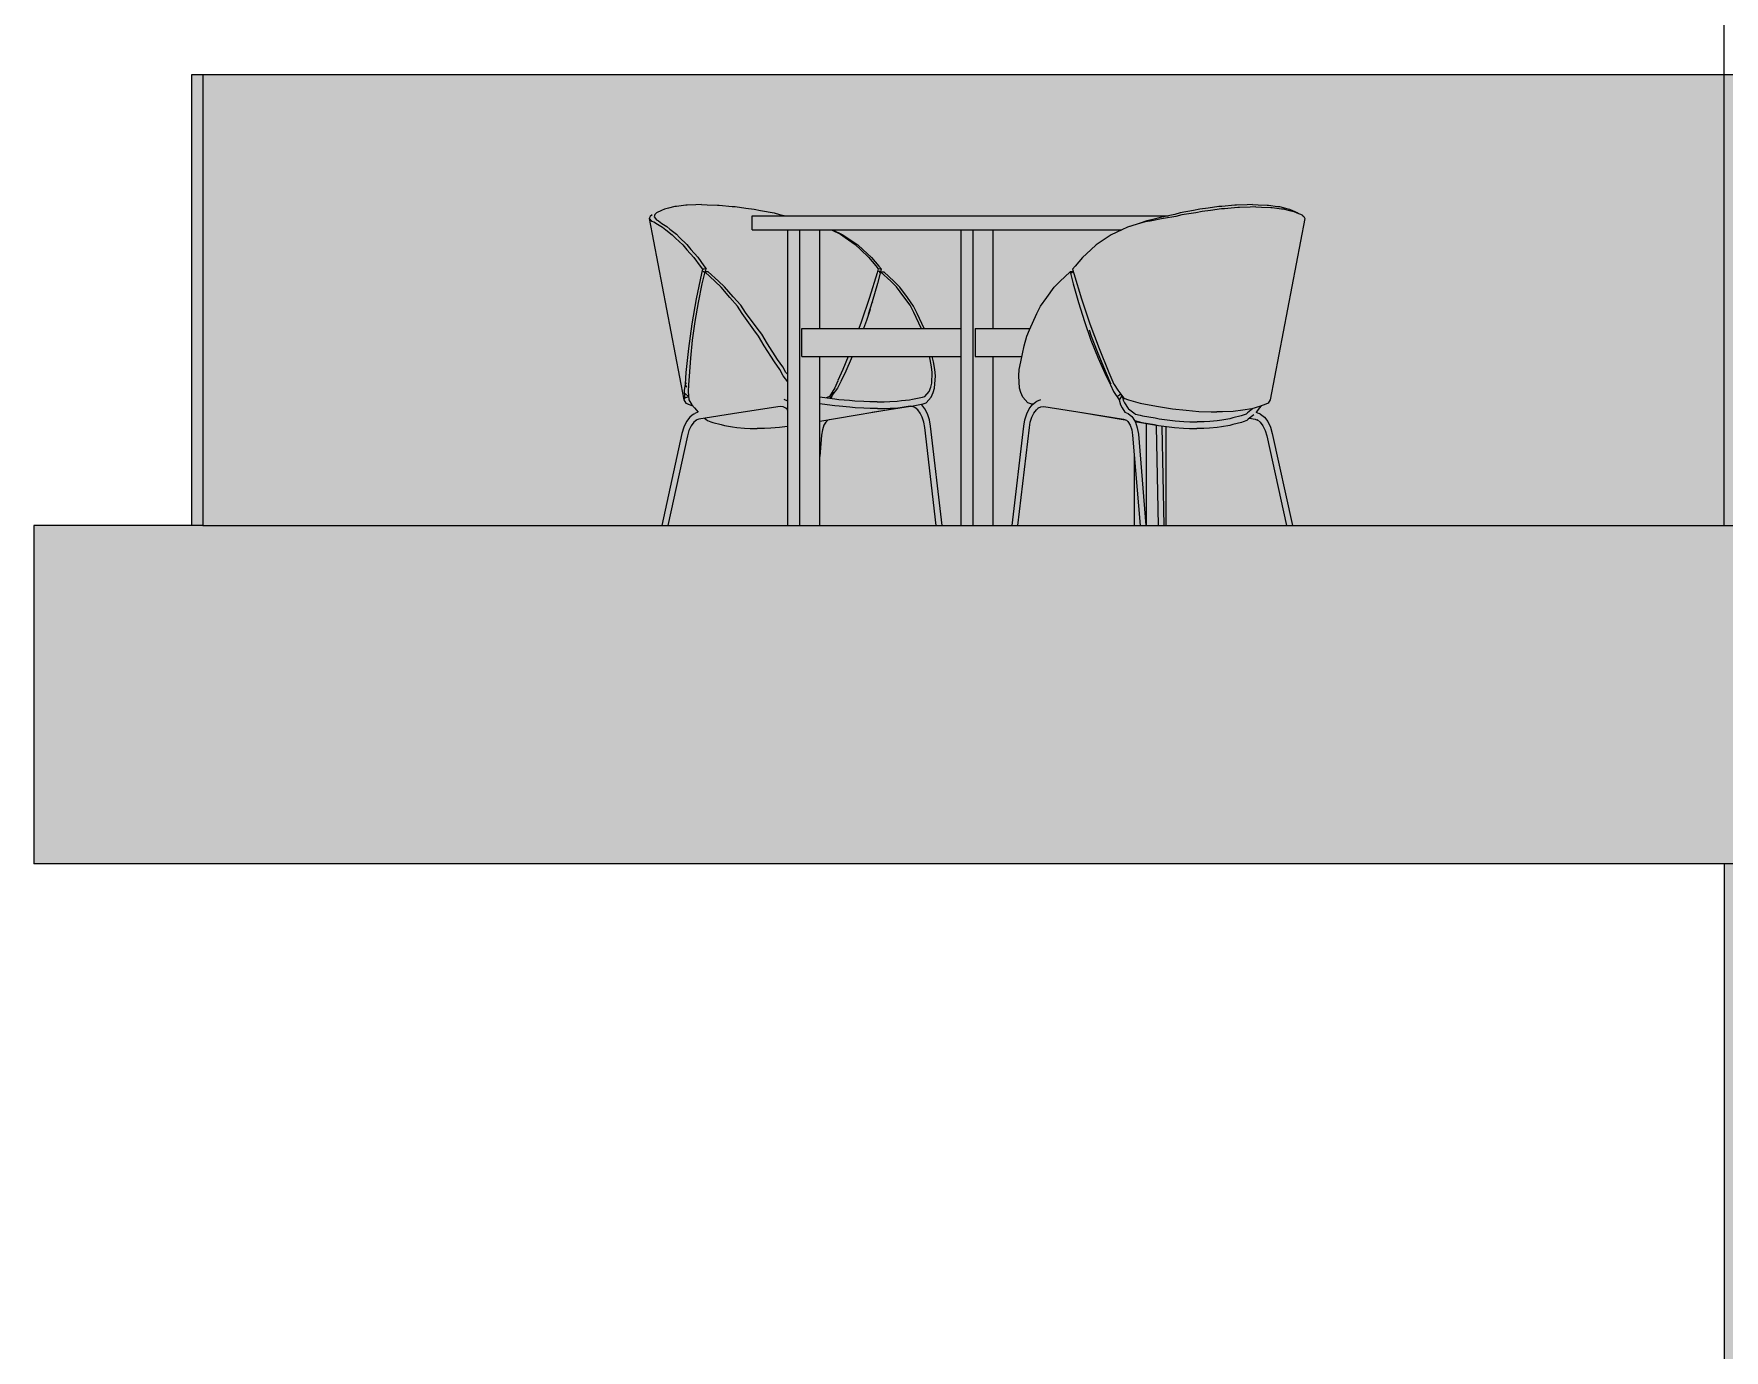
# Model space of a CAD drawing. Header units: centimetres. Extents: x -4381 to 5639, y -3920 to 4826.
# Drawn here: x 16.812 to 19.812, y 34.44 to 36.777 of the extents above; entities that cross this region are included whole.
import ezdxf
from ezdxf.xclip import XClip

# ---------------------------------------------------------------- set-up
doc = ezdxf.new("R2010")
doc.units = ezdxf.units.CM
doc.header["$MEASUREMENT"] = 0
doc.header["$XCLIPFRAME"] = 0
doc.set_wipeout_variables(frame=1)
doc.linetypes.add('Wipeout_Contour', pattern=[100, 0, -100])
for name, color, linetype, lineweight in [('01- MOBILIER_Pen_No__1', 7, 'Continuous', 5), ('Dalles_Pen_No__1', 7, 'Continuous', 5), ('Structural - Bearing_Pen_No__1', 7, 'Continuous', 5)]:
    doc.layers.add(name, color=color, linetype=linetype, lineweight=lineweight)
for name, color, linetype in [('Dalles', 7, 'Continuous'), ('Drawing & Figure', 7, 'Continuous'), ('Structural - Bearing', 7, 'Continuous')]:
    doc.layers.add(name, color=color, linetype=linetype)
for name, color, linetype, lineweight, true_color in [('Dalles_Pen_No__61', 7, 'Continuous', 5, 0x6a6a6a), ('Structural - Bearing_Pen_No__102', 7, 'Continuous', 5, 0xcccccc), ('Structural - Bearing_Pen_No__112', 7, 'Continuous', 5, 0xd5aaaa), ('Structural - Bearing_Pen_No__61', 7, 'Continuous', 5, 0x6a6a6a)]:
    doc.layers.add(name, color=color, linetype=linetype, lineweight=lineweight, true_color=true_color)

# ---------------------------------------------------------------- blocks, each defined once
blk = doc.blocks.new('Drawing_8_8', base_point=(-322.5754, 32.2036))
at = {"color": 254, "linetype": 'Wipeout_Contour', "lineweight": 0, "ltscale": 158.481961}
blk.add_wipeout([(17.1121, 35.9036), (16.812, 35.9036), (16.812, 35.7036), (17.1121, 35.7036)], dxfattribs=at).dxf.layer = 'Structural - Bearing'
at = {"color": 254, "linetype": 'Wipeout_Contour', "lineweight": 0, "ltscale": 421.419433}
blk.add_wipeout([(19.8121, 35.3036), (19.8121, 32.2036), (20.1121, 32.2036), (20.1121, 32.5136), (19.9563, 32.5136), (19.9563, 32.5536), (19.9681, 32.5536), (19.9681, 32.6036), (20.0953, 32.6036), (20.1121, 32.6036), (20.1121, 35.3036)], dxfattribs=at).dxf.layer = 'Structural - Bearing'
at = {"layer": 'Structural - Bearing_Pen_No__112', "linetype": 'Continuous', "ltscale": 10}
blk.add_hatch(color=256, dxfattribs=at).paths.add_polyline_path([(19.8121, 35.3036), (19.8121, 32.2036), (20.1121, 32.2036), (20.1121, 32.5136), (19.9563, 32.5136), (19.9563, 32.5536), (19.9681, 32.5536), (19.9681, 32.6036), (20.0953, 32.6036), (20.1121, 32.6036), (20.1121, 35.3036)])
at = {"layer": 'Structural - Bearing_Pen_No__61', "linetype": 'Continuous', "ltscale": 10}
blk.add_hatch(color=256, dxfattribs=at).paths.add_polyline_path([(17.1121, 35.9036), (16.812, 35.9036), (16.812, 35.7036), (17.1121, 35.7036)])
at = {"color": 254, "linetype": 'Wipeout_Contour', "lineweight": 0, "ltscale": 163.695864}
blk.add_wipeout([(17.1121, 35.7036), (22.3121, 35.7036), (22.3121, 35.9036), (17.1121, 35.9036)], dxfattribs=at).dxf.layer = 'Structural - Bearing'
at = {"layer": 'Structural - Bearing_Pen_No__61', "linetype": 'Continuous', "ltscale": 10}
blk.add_hatch(color=256, dxfattribs=at).paths.add_polyline_path([(17.1121, 35.7036), (22.3121, 35.7036), (22.3121, 35.9036), (17.1121, 35.9036)])
at = {"color": 254, "linetype": 'Wipeout_Contour', "lineweight": 0, "ltscale": 162.382491}
blk.add_wipeout([(16.812, 35.7036), (16.812, 35.3036), (22.3121, 35.3036), (22.3121, 35.7036)], dxfattribs=at).dxf.layer = 'Dalles'
at = {"color": 254, "linetype": 'Wipeout_Contour', "lineweight": 0, "ltscale": 160.526804}
blk.add_wipeout([(17.092, 35.9036), (17.1121, 35.9036), (17.1121, 36.7036), (17.092, 36.7036)], dxfattribs=at).dxf.layer = 'Structural - Bearing'
at = {"layer": 'Dalles_Pen_No__61', "linetype": 'Continuous', "ltscale": 10}
blk.add_hatch(color=256, dxfattribs=at).paths.add_polyline_path([(16.812, 35.7036), (16.812, 35.3036), (22.3121, 35.3036), (22.3121, 35.7036)])
at = {"layer": 'Structural - Bearing_Pen_No__102', "linetype": 'Continuous', "ltscale": 10}
blk.add_hatch(color=256, dxfattribs=at).paths.add_polyline_path([(17.092, 35.9036), (17.1121, 35.9036), (17.1121, 36.7036), (17.092, 36.7036)])
at = {"layer": 'Dalles_Pen_No__1', "linetype": 'Continuous', "ltscale": 10}
for p in [(16.812, 35.7036), (22.3121, 35.3036)]:
    blk.add_line(p, (16.812, 35.3036), dxfattribs=at)
at = {"layer": 'Structural - Bearing_Pen_No__1', "linetype": 'Continuous', "ltscale": 10}
for p, q in [((17.092, 36.7036), (17.092, 35.9036)), ((16.812, 35.9036), (16.812, 35.7036)), ((19.8121, 35.3036), (19.8121, 32.2036))]:
    blk.add_line(p, q, dxfattribs=at)
at = {"color": 254, "linetype": 'Wipeout_Contour', "lineweight": 0, "ltscale": 165.758609}
blk.add_wipeout([(17.1121, 36.7036), (17.1121, 35.9036), (22.612, 35.9036), (22.612, 36.7036)], dxfattribs=at).dxf.layer = 'Structural - Bearing'
at = {"layer": 'Structural - Bearing_Pen_No__102', "linetype": 'Continuous', "ltscale": 10}
blk.add_hatch(color=256, dxfattribs=at).paths.add_polyline_path([(17.1121, 36.7036), (17.1121, 35.9036), (22.612, 35.9036), (22.612, 36.7036)])
at = {"layer": '01- MOBILIER_Pen_No__1', "linetype": 'Continuous', "ltscale": 10}
for p, q in [((17.9059, 36.4522), (17.9042, 36.4489)), ((17.9094, 36.455), (17.9059, 36.4522)), ((17.9141, 36.4558), (17.9128, 36.4518)), ((17.9128, 36.4518), (17.9169, 36.4464)), ((17.9171, 36.4588), (17.9141, 36.4558)), ((17.9262, 36.463), (17.9171, 36.4588)), ((17.9314, 36.4654), (17.9262, 36.463)), ((17.9386, 36.467), (17.9314, 36.4654)), ((17.9496, 36.4699), (17.9386, 36.467)), ((17.9529, 36.4702), (17.9496, 36.4699)), ((17.9691, 36.4722), (17.9529, 36.4702)), ((17.9715, 36.4726), (17.9691, 36.4722)), ((17.9872, 36.473), (17.9715, 36.4726)), ((17.997, 36.4736), (17.9872, 36.473)), ((17.997, 36.4736), (18.0071, 36.473)), ((18.0071, 36.473), (18.0255, 36.4726)), ((18.0255, 36.4726), (18.0285, 36.4722)), ((18.0285, 36.4722), (18.0515, 36.4702)), ((18.0515, 36.4702), (18.0569, 36.4699)), ((18.0569, 36.4699), (18.0759, 36.467)), ((18.0759, 36.467), (18.0905, 36.4654)), ((18.0867, 36.4536), (18.091, 36.4536)), ((18.0867, 36.4286), (18.0867, 36.4536)), ((18.0905, 36.4654), (18.1017, 36.463)), ((18.091, 36.4536), (18.1127, 36.4536)), ((18.1017, 36.463), (18.1258, 36.4588)), ((18.1127, 36.4536), (18.1506, 36.4536)), ((18.1258, 36.4588), (18.1354, 36.4558)), ((18.1354, 36.4558), (18.1465, 36.4536)), ((18.1506, 36.4536), (18.2033, 36.4536)), ((18.2033, 36.4536), (18.2683, 36.4536)), ((18.2683, 36.4536), (18.3428, 36.4536)), ((18.3428, 36.4536), (18.4235, 36.4536)), ((18.4235, 36.4536), (18.507, 36.4536)), ((18.507, 36.4536), (18.5896, 36.4536)), ((18.5896, 36.4536), (18.6677, 36.4536)), ((18.6677, 36.4536), (18.7378, 36.4536)), ((18.7378, 36.4536), (18.797, 36.4536)), ((18.8166, 36.4518), (18.7957, 36.4464)), ((18.797, 36.4536), (18.8257, 36.4536)), ((18.8167, 36.4518), (18.8166, 36.4518)), ((18.8369, 36.4558), (18.8167, 36.4518)), ((18.839, 36.4522), (18.8167, 36.4489)), ((18.8464, 36.4588), (18.8369, 36.4558)), ((18.8496, 36.455), (18.839, 36.4522)), ((18.8705, 36.463), (18.8464, 36.4588)), ((18.8742, 36.4591), (18.8497, 36.455)), ((18.8817, 36.4654), (18.8705, 36.463)), ((18.8857, 36.4615), (18.8742, 36.4591)), ((18.8963, 36.467), (18.8817, 36.4654)), ((18.9005, 36.4631), (18.8857, 36.4615)), ((18.9153, 36.4699), (18.8963, 36.467)), ((18.92, 36.4659), (18.9005, 36.4631)), ((18.9207, 36.4702), (18.9153, 36.4699)), ((18.9255, 36.4662), (18.92, 36.4659)), ((18.9438, 36.4722), (18.9207, 36.4702)), ((18.949, 36.4682), (18.9255, 36.4662)), ((18.9467, 36.4726), (18.9438, 36.4722)), ((18.9652, 36.473), (18.9467, 36.4726)), ((18.952, 36.4686), (18.949, 36.4682)), ((18.9708, 36.4689), (18.952, 36.4686)), ((18.9752, 36.4736), (18.9652, 36.473)), ((18.9811, 36.4695), (18.9708, 36.4689)), ((18.9752, 36.4736), (18.985, 36.473)), ((18.9811, 36.4695), (18.9911, 36.4689)), ((18.985, 36.473), (19.0007, 36.4726)), ((18.9911, 36.4689), (19.0072, 36.4686)), ((19.0007, 36.4726), (19.0031, 36.4722)), ((19.0031, 36.4722), (19.0193, 36.4702)), ((19.0072, 36.4686), (19.0096, 36.4682)), ((19.0096, 36.4682), (19.0262, 36.4662)), ((19.0193, 36.4702), (19.0226, 36.4699)), ((19.0226, 36.4699), (19.0336, 36.467)), ((19.0262, 36.4662), (19.0296, 36.4659)), ((19.0296, 36.4659), (19.0408, 36.4631)), ((19.0336, 36.467), (19.0408, 36.4654)), ((19.0408, 36.4654), (19.046, 36.463)), ((19.0408, 36.4631), (19.0482, 36.4615)), ((19.046, 36.463), (19.0553, 36.4588)), ((19.0482, 36.4615), (19.0535, 36.4591)), ((19.0535, 36.4591), (19.063, 36.455)), ((19.063, 36.4549), (19.0663, 36.4522)), ((19.0663, 36.4522), (19.068, 36.4489)), ((17.9042, 36.4489), (17.9086, 36.4442)), ((17.9042, 36.4488), (17.9659, 36.1269)), ((17.9086, 36.4442), (17.9127, 36.4429)), ((17.9127, 36.4429), (17.9189, 36.4386)), ((17.9169, 36.4464), (17.9207, 36.4445)), ((17.9189, 36.4386), (17.9279, 36.4334)), ((17.9207, 36.4445), (17.9268, 36.4401)), ((17.9268, 36.4401), (17.9356, 36.4348)), ((17.9279, 36.4334), (17.9335, 36.4286)), ((17.9335, 36.4286), (17.9452, 36.4198)), ((17.9356, 36.4348), (17.9411, 36.4298)), ((17.9411, 36.4298), (17.9526, 36.4208)), ((17.9526, 36.4208), (17.9582, 36.4149)), ((18.0867, 36.4286), (18.091, 36.4286)), ((18.091, 36.4286), (18.1127, 36.4286)), ((18.1127, 36.4286), (18.1506, 36.4286)), ((18.1503, 35.9036), (18.1503, 36.4286)), ((18.1506, 36.4286), (18.2033, 36.4286)), ((18.1715, 35.9036), (18.1715, 36.4286)), ((18.2033, 36.4286), (18.2683, 36.4286)), ((18.2068, 36.2536), (18.2068, 36.4286)), ((18.2277, 36.4286), (18.2435, 36.4208)), ((18.2293, 36.4286), (18.2479, 36.4198)), ((18.2435, 36.4208), (18.2521, 36.4149)), ((18.2683, 36.4286), (18.3428, 36.4286)), ((18.3428, 36.4286), (18.4235, 36.4286)), ((18.4235, 36.4286), (18.507, 36.4286)), ((18.4578, 35.9036), (18.4578, 36.4286)), ((18.479, 35.9036), (18.479, 36.4286)), ((18.507, 36.4286), (18.5896, 36.4286)), ((18.5144, 36.2536), (18.5144, 36.4286)), ((18.5896, 36.4286), (18.6677, 36.4286)), ((18.6677, 36.4286), (18.7378, 36.4286)), ((18.7429, 36.4286), (18.7243, 36.4198)), ((18.7378, 36.4286), (18.7429, 36.4286)), ((18.7532, 36.4334), (18.7429, 36.4286)), ((18.7703, 36.4386), (18.7532, 36.4334)), ((18.7571, 36.4348), (18.7532, 36.4334)), ((18.7737, 36.4401), (18.7571, 36.4348)), ((18.7842, 36.4429), (18.7703, 36.4386)), ((18.7873, 36.4445), (18.7737, 36.4401)), ((18.7934, 36.4442), (18.7842, 36.4429)), ((18.7957, 36.4464), (18.7873, 36.4445)), ((18.8165, 36.4488), (18.7934, 36.4442)), ((18.8167, 36.4489), (18.8165, 36.4488)), ((19.068, 36.4488), (19.0064, 36.1269)), ((17.9452, 36.4198), (17.9508, 36.414)), ((17.9508, 36.414), (17.964, 36.4018)), ((17.9582, 36.4149), (17.9711, 36.4026)), ((17.964, 36.4018), (17.9711, 36.3933)), ((17.9711, 36.4026), (17.9781, 36.3939)), ((17.9711, 36.3933), (17.9836, 36.3797)), ((17.9781, 36.3939), (17.9903, 36.3801)), ((18.2479, 36.4198), (18.2567, 36.414)), ((18.2521, 36.4149), (18.2696, 36.4026)), ((18.2567, 36.414), (18.2746, 36.4018)), ((18.2696, 36.4026), (18.279, 36.3939)), ((18.2746, 36.4018), (18.2841, 36.3933)), ((18.279, 36.3939), (18.2934, 36.3801)), ((18.2841, 36.3933), (18.2988, 36.3797)), ((18.6881, 36.3933), (18.6734, 36.3797)), ((18.6976, 36.4018), (18.6881, 36.3933)), ((18.7155, 36.414), (18.6976, 36.4018)), ((18.7243, 36.4198), (18.7155, 36.414)), ((17.9836, 36.3797), (17.9947, 36.3644)), ((17.9903, 36.3801), (18.0013, 36.3647)), ((17.9947, 36.3644), (17.9991, 36.3587)), ((18.0013, 36.3647), (18.0054, 36.3593)), ((18.2934, 36.3801), (18.3063, 36.3647)), ((18.2988, 36.3797), (18.312, 36.3644)), ((18.3063, 36.3647), (18.3106, 36.3593)), ((18.312, 36.3644), (18.3166, 36.3587)), ((18.6603, 36.3644), (18.6557, 36.3587)), ((18.6734, 36.3797), (18.6603, 36.3644)), ((17.9973, 36.3511), (17.9878, 36.3061)), ((17.9977, 36.333), (17.9909, 36.2994)), ((17.9991, 36.3587), (17.9973, 36.3511)), ((18.0027, 36.3542), (17.9977, 36.333)), ((18.002, 36.359), (17.9991, 36.3587)), ((18, 36.3555), (18.0025, 36.3531)), ((18.0054, 36.3593), (18.002, 36.359)), ((18.0211, 36.3368), (18.0027, 36.3542)), ((18.0089, 36.3542), (18.0027, 36.3542)), ((18.0031, 36.3557), (18.0047, 36.3542)), ((18.0043, 36.3546), (18.0054, 36.3593)), ((18.0272, 36.3374), (18.0089, 36.3542)), ((18.032, 36.3269), (18.0211, 36.3368)), ((18.0381, 36.3277), (18.0272, 36.3374)), ((18.3087, 36.3522), (18.2953, 36.3084)), ((18.3096, 36.3335), (18.3002, 36.3007)), ((18.3106, 36.3593), (18.3087, 36.3522)), ((18.3148, 36.3542), (18.3096, 36.3335)), ((18.3139, 36.359), (18.3106, 36.3593)), ((18.3109, 36.3557), (18.3144, 36.3525)), ((18.3166, 36.3587), (18.3139, 36.359)), ((18.3139, 36.3555), (18.3153, 36.3542)), ((18.3329, 36.3374), (18.3148, 36.3542)), ((18.3148, 36.3542), (18.3209, 36.3542)), ((18.3153, 36.3542), (18.3166, 36.3587)), ((18.3391, 36.3368), (18.3209, 36.3542)), ((18.3429, 36.3277), (18.3329, 36.3374)), ((18.3491, 36.3269), (18.3391, 36.3368)), ((18.6232, 36.3269), (18.6332, 36.3368)), ((18.6332, 36.3368), (18.6513, 36.3542)), ((18.6513, 36.3542), (18.6565, 36.333)), ((18.6569, 36.3542), (18.6513, 36.3542)), ((18.6569, 36.3542), (18.654, 36.3515)), ((18.6557, 36.3587), (18.6577, 36.3511)), ((18.6565, 36.333), (18.6659, 36.2994)), ((18.6577, 36.3511), (18.6714, 36.3061)), ((17.9878, 36.3061), (17.98, 36.2616)), ((18.0471, 36.3087), (18.032, 36.3269)), ((18.0531, 36.31), (18.0381, 36.3277)), ((18.0608, 36.293), (18.0471, 36.3087)), ((18.0667, 36.2948), (18.0531, 36.31)), ((18.2953, 36.3084), (18.2807, 36.265)), ((18.3002, 36.3007), (18.293, 36.2786)), ((18.3009, 36.3008), (18.3008, 36.3005)), ((18.3563, 36.31), (18.3429, 36.3277)), ((18.3625, 36.3087), (18.3491, 36.3269)), ((18.3673, 36.2948), (18.3563, 36.31)), ((18.3734, 36.293), (18.3625, 36.3087)), ((18.5988, 36.293), (18.6098, 36.3087)), ((18.6098, 36.3087), (18.6232, 36.3269)), ((18.6714, 36.3061), (18.6864, 36.2616)), ((17.9909, 36.2994), (17.9853, 36.266)), ((18.0694, 36.28), (18.0608, 36.293)), ((18.0753, 36.2822), (18.0667, 36.2948)), ((18.0898, 36.2512), (18.0694, 36.28)), ((18.0956, 36.2542), (18.0753, 36.2822)), ((18.2965, 36.2873), (18.29, 36.268)), ((18.3737, 36.2822), (18.3673, 36.2948)), ((18.3798, 36.28), (18.3734, 36.293)), ((18.387, 36.2542), (18.3737, 36.2822)), ((18.392, 36.2536), (18.3798, 36.28)), ((18.5792, 36.2512), (18.5924, 36.28)), ((18.5924, 36.28), (18.5988, 36.293)), ((18.6659, 36.2994), (18.6765, 36.266)), ((17.98, 36.2616), (17.9738, 36.218)), ((17.9853, 36.266), (17.9807, 36.2331)), ((18.0983, 36.24), (18.0898, 36.2512)), ((18.1041, 36.2433), (18.0956, 36.2542)), ((18.1085, 36.2225), (18.0983, 36.24)), ((18.1141, 36.2263), (18.1041, 36.2433)), ((18.1754, 36.2536), (18.4578, 36.2536)), ((18.1754, 36.2036), (18.1754, 36.2536)), ((18.2807, 36.265), (18.2765, 36.2536)), ((18.29, 36.268), (18.2848, 36.2536)), ((18.3872, 36.2536), (18.387, 36.2542)), ((18.483, 36.2536), (18.4861, 36.2536)), ((18.483, 36.2536), (18.483, 36.2036)), ((18.4861, 36.2536), (18.5803, 36.2536)), ((18.5699, 36.2225), (18.5744, 36.24)), ((18.5744, 36.24), (18.5792, 36.2512)), ((18.6765, 36.266), (18.6882, 36.2331)), ((18.6894, 36.2396), (18.6854, 36.2505)), ((18.6864, 36.2616), (18.7026, 36.218)), ((17.9738, 36.218), (17.9693, 36.1754)), ((17.9807, 36.2331), (17.9773, 36.2007)), ((18.1264, 36.1942), (18.1085, 36.2225)), ((18.1319, 36.1988), (18.1141, 36.2263)), ((18.5636, 36.1942), (18.5699, 36.2225)), ((18.6882, 36.2331), (18.7011, 36.2007)), ((18.6999, 36.2122), (18.6894, 36.2396)), ((18.711, 36.1852), (18.6999, 36.2122)), ((18.7026, 36.218), (18.7199, 36.1754)), ((17.9773, 36.2007), (17.9749, 36.169)), ((18.1359, 36.1805), (18.1264, 36.1942)), ((18.1413, 36.1855), (18.1319, 36.1988)), ((18.1419, 36.1696), (18.1359, 36.1805)), ((18.1469, 36.1757), (18.1413, 36.1854)), ((18.1754, 36.2036), (18.4578, 36.2036)), ((18.2068, 35.9036), (18.2068, 36.2036)), ((18.2481, 36.181), (18.2392, 36.161)), ((18.2573, 36.2036), (18.2481, 36.181)), ((18.2647, 36.2036), (18.2512, 36.1736)), ((18.4028, 36.1988), (18.4016, 36.2036)), ((18.4054, 36.1855), (18.4028, 36.1988)), ((18.4065, 36.1757), (18.4054, 36.1854)), ((18.4086, 36.1942), (18.4066, 36.2036)), ((18.4112, 36.1805), (18.4086, 36.1942)), ((18.4121, 36.1696), (18.4113, 36.1805)), ((18.483, 36.2036), (18.4861, 36.2036)), ((18.4861, 36.2036), (18.5657, 36.2036)), ((18.5144, 35.9036), (18.5144, 36.2036)), ((18.5601, 36.1696), (18.561, 36.1805)), ((18.561, 36.1805), (18.5636, 36.1942)), ((18.7011, 36.2007), (18.7152, 36.169)), ((18.7226, 36.1584), (18.711, 36.1852)), ((17.9678, 36.154), (17.966, 36.144)), ((17.9679, 36.1548), (17.9678, 36.1548)), ((17.9678, 36.1548), (17.9702, 36.1496)), ((17.9678, 36.1548), (17.9678, 36.154)), ((17.9693, 36.1754), (17.9679, 36.1548)), ((17.9679, 36.1548), (17.9706, 36.1571)), ((17.9706, 36.1571), (17.9706, 36.1571)), ((17.9742, 36.1536), (17.9736, 36.1416)), ((17.9749, 36.169), (17.9742, 36.1536)), ((18.1503, 36.159), (18.1419, 36.1696)), ((18.1503, 36.1717), (18.1469, 36.1757)), ((18.2392, 36.1609), (18.2336, 36.1481)), ((18.2437, 36.1585), (18.2382, 36.1477)), ((18.2392, 36.161), (18.2398, 36.1599)), ((18.2512, 36.1736), (18.2437, 36.1586)), ((18.4042, 36.1494), (18.4058, 36.1564)), ((18.4058, 36.1564), (18.4065, 36.1757)), ((18.4105, 36.1478), (18.4121, 36.1696)), ((18.5617, 36.1478), (18.5601, 36.1696)), ((18.7152, 36.169), (18.7227, 36.1536)), ((18.7199, 36.1754), (18.7291, 36.1548)), ((18.7242, 36.1549), (18.7226, 36.1584)), ((18.7227, 36.1536), (18.7284, 36.1416)), ((18.729, 36.1548), (18.7294, 36.154)), ((18.7294, 36.154), (18.736, 36.144)), ((17.9666, 36.1301), (17.9659, 36.1269)), ((17.9659, 36.1269), (17.9693, 36.1209)), ((17.966, 36.144), (17.9666, 36.1301)), ((17.9742, 36.1324), (17.9666, 36.1301)), ((17.968, 36.1381), (17.9745, 36.132)), ((17.9693, 36.1209), (17.9737, 36.1191)), ((17.9736, 36.1416), (17.9746, 36.1271)), ((17.9745, 36.132), (17.9746, 36.1327)), ((17.9746, 36.1271), (17.9798, 36.118)), ((18.15, 36.1246), (18.1437, 36.1275)), ((18.1503, 36.1243), (18.15, 36.1246)), ((18.2112, 36.131), (18.2068, 36.1318)), ((18.2338, 36.1282), (18.2112, 36.131)), ((18.2245, 36.1326), (18.2181, 36.1302)), ((18.2257, 36.1301), (18.224, 36.1294)), ((18.2336, 36.1481), (18.2245, 36.1326)), ((18.2245, 36.1326), (18.2248, 36.1326)), ((18.2248, 36.1326), (18.2313, 36.1413)), ((18.2248, 36.1326), (18.2257, 36.1301)), ((18.2283, 36.1335), (18.2257, 36.1301)), ((18.2286, 36.1347), (18.2272, 36.129)), ((18.2382, 36.1477), (18.2286, 36.1347)), ((18.2297, 36.1389), (18.2309, 36.1378)), ((18.241, 36.1272), (18.2338, 36.1282)), ((18.26, 36.1256), (18.241, 36.1272)), ((18.2693, 36.1247), (18.26, 36.1256)), ((18.285, 36.124), (18.2693, 36.1247)), ((18.2959, 36.1234), (18.285, 36.124)), ((18.3088, 36.1235), (18.2959, 36.1234)), ((18.3088, 36.1235), (18.321, 36.1234)), ((18.321, 36.1234), (18.3312, 36.124)), ((18.3312, 36.124), (18.3444, 36.1247)), ((18.3444, 36.1247), (18.3521, 36.1256)), ((18.3521, 36.1256), (18.3662, 36.1272)), ((18.3662, 36.1272), (18.3715, 36.1282)), ((18.3715, 36.1282), (18.3863, 36.131)), ((18.3863, 36.131), (18.3893, 36.1318)), ((18.3875, 36.1192), (18.3906, 36.12)), ((18.3893, 36.1319), (18.3937, 36.133)), ((18.3906, 36.1201), (18.3958, 36.1214)), ((18.3937, 36.133), (18.4013, 36.1419)), ((18.3958, 36.1214), (18.4048, 36.1314)), ((18.4013, 36.1419), (18.4042, 36.1494)), ((18.4048, 36.1314), (18.4083, 36.1399)), ((18.4083, 36.1399), (18.4105, 36.1478)), ((18.5639, 36.1399), (18.5617, 36.1478)), ((18.5674, 36.1314), (18.5639, 36.1399)), ((18.5765, 36.1214), (18.5674, 36.1314)), ((18.5816, 36.1201), (18.5765, 36.1214)), ((18.5847, 36.1192), (18.5816, 36.12)), ((18.5841, 36.1182), (18.5902, 36.1234)), ((18.5902, 36.1234), (18.5924, 36.1246)), ((18.5924, 36.1246), (18.5991, 36.1275)), ((18.7284, 36.1416), (18.7386, 36.1271)), ((18.7348, 36.132), (18.7345, 36.1326)), ((18.7408, 36.1376), (18.7348, 36.132)), ((18.736, 36.144), (18.7465, 36.1301)), ((18.7409, 36.1374), (18.7382, 36.1349)), ((18.7433, 36.1343), (18.7386, 36.1271)), ((18.7386, 36.1271), (18.7409, 36.118)), ((18.7439, 36.1335), (18.7456, 36.1266)), ((18.745, 36.129), (18.7482, 36.1294)), ((18.7456, 36.1266), (18.748, 36.1218)), ((18.7465, 36.1301), (18.7549, 36.1269)), ((18.748, 36.1218), (18.7543, 36.1114)), ((18.7549, 36.1269), (18.7756, 36.1209)), ((18.7756, 36.1209), (18.7853, 36.1191)), ((19.0029, 36.1209), (18.9987, 36.1192)), ((19.0064, 36.1269), (19.0029, 36.1209)), ((17.9763, 36.0963), (17.9704, 36.0883)), ((17.9735, 36.119), (17.9817, 36.116)), ((17.9829, 36.1017), (17.9763, 36.0963)), ((17.9798, 36.118), (17.9848, 36.1126)), ((17.9829, 36.1017), (17.9852, 36.1029)), ((17.9881, 36.0911), (17.9836, 36.0874)), ((17.9848, 36.1126), (17.9909, 36.105)), ((17.9908, 36.105), (17.9852, 36.1029)), ((17.9925, 36.0927), (17.9868, 36.0906)), ((18.0632, 36.1036), (17.9925, 36.0927)), ((18.0026, 36.0942), (18.0048, 36.0925)), ((18.0048, 36.0925), (18.0075, 36.09)), ((18.1366, 36.1148), (18.0632, 36.1036)), ((18.1418, 36.1146), (18.1366, 36.1148)), ((18.1466, 36.1124), (18.1418, 36.1146)), ((18.1495, 36.1095), (18.1466, 36.1124)), ((18.1503, 36.1083), (18.1489, 36.1105)), ((18.2111, 36.1192), (18.2068, 36.1199)), ((18.3672, 36.1154), (18.2068, 36.0887)), ((18.2338, 36.1164), (18.2111, 36.1192)), ((18.2211, 36.0906), (18.2165, 36.0863)), ((18.2234, 36.0915), (18.2211, 36.0906)), ((18.2411, 36.1154), (18.2338, 36.1164)), ((18.2602, 36.1138), (18.2411, 36.1154)), ((18.2695, 36.1128), (18.2602, 36.1138)), ((18.2854, 36.1121), (18.2695, 36.1128)), ((18.2964, 36.1116), (18.2854, 36.1121)), ((18.3093, 36.1116), (18.2964, 36.1116)), ((18.3677, 36.1148), (18.3002, 36.1042)), ((18.3093, 36.1116), (18.3216, 36.1116)), ((18.3216, 36.1116), (18.3319, 36.1121)), ((18.3319, 36.1121), (18.3453, 36.1128)), ((18.3453, 36.1128), (18.353, 36.1138)), ((18.353, 36.1138), (18.3672, 36.1154)), ((18.3672, 36.1154), (18.3726, 36.1164)), ((18.373, 36.1146), (18.3677, 36.1148)), ((18.3726, 36.1164), (18.3875, 36.1192)), ((18.3757, 36.1136), (18.373, 36.1146)), ((18.3807, 36.1094), (18.3757, 36.1136)), ((18.3852, 36.1034), (18.3807, 36.1094)), ((18.3888, 36.0959), (18.3852, 36.1034)), ((18.3881, 36.1182), (18.387, 36.1191)), ((18.3935, 36.1108), (18.3881, 36.1182)), ((18.3916, 36.0874), (18.3888, 36.0959)), ((18.398, 36.1018), (18.3935, 36.1108)), ((18.4014, 36.0914), (18.398, 36.1018)), ((18.4033, 36.0804), (18.4014, 36.0914)), ((18.5689, 36.0804), (18.5709, 36.0914)), ((18.5709, 36.0914), (18.5742, 36.1018)), ((18.5742, 36.1018), (18.5787, 36.1108)), ((18.5787, 36.1108), (18.5841, 36.1182)), ((18.5806, 36.0874), (18.5834, 36.0959)), ((18.5834, 36.0959), (18.5871, 36.1034)), ((18.5852, 36.1191), (18.5847, 36.1192)), ((18.5871, 36.1034), (18.5915, 36.1094)), ((18.5915, 36.1094), (18.5959, 36.1131)), ((18.5942, 36.1124), (18.5992, 36.1146)), ((18.5992, 36.1146), (18.6045, 36.1148)), ((18.6045, 36.1148), (18.6764, 36.1036)), ((18.6721, 36.1042), (18.7488, 36.0915)), ((18.6764, 36.1036), (18.7457, 36.0927)), ((18.7409, 36.118), (18.7437, 36.1126)), ((18.7437, 36.1126), (18.7484, 36.105)), ((18.7457, 36.0927), (18.7511, 36.0906)), ((18.7486, 36.1052), (18.7543, 36.1029)), ((18.7511, 36.0906), (18.7546, 36.0874)), ((18.7543, 36.1114), (18.7549, 36.1109)), ((18.7543, 36.1029), (18.7605, 36.0973)), ((18.7549, 36.1109), (18.7643, 36.1038)), ((18.7605, 36.0973), (18.7623, 36.0951)), ((18.7623, 36.0951), (18.7671, 36.0871)), ((18.7643, 36.1038), (18.7675, 36.1016)), ((18.7653, 36.0901), (18.7655, 36.09)), ((18.7675, 36.1016), (18.7754, 36.0999)), ((18.7754, 36.0998), (18.78, 36.0987)), ((18.78, 36.0987), (18.8023, 36.0947)), ((18.7853, 36.119), (18.8083, 36.1149)), ((18.8023, 36.0947), (18.8094, 36.0934)), ((18.8083, 36.1149), (18.8332, 36.1112)), ((18.8094, 36.0934), (18.8282, 36.091)), ((18.8282, 36.091), (18.8374, 36.0898)), ((18.8332, 36.1112), (18.857, 36.1084)), ((18.857, 36.1084), (18.8797, 36.1065)), ((18.8797, 36.1065), (18.9013, 36.1056)), ((18.9013, 36.1056), (18.9114, 36.1056)), ((18.9215, 36.1056), (18.9114, 36.1056)), ((18.9204, 36.091), (18.9125, 36.0898)), ((18.9346, 36.0934), (18.9204, 36.091)), ((18.9404, 36.1065), (18.9215, 36.1056)), ((18.9401, 36.0947), (18.9346, 36.0934)), ((18.9551, 36.0987), (18.9401, 36.0947)), ((18.9577, 36.1084), (18.9404, 36.1065)), ((18.9583, 36.0998), (18.9551, 36.0987)), ((18.9735, 36.1112), (18.9577, 36.1084)), ((18.9637, 36.1016), (18.9583, 36.0999)), ((18.9661, 36.1038), (18.9637, 36.1016)), ((18.9674, 36.0925), (18.9647, 36.09)), ((18.9749, 36.1109), (18.9661, 36.1038)), ((18.9773, 36.1004), (18.9674, 36.0925)), ((18.9696, 36.0942), (18.9798, 36.0927)), ((18.9876, 36.1149), (18.9735, 36.1112)), ((18.9756, 36.1114), (18.9749, 36.1109)), ((18.976, 36.1118), (18.9756, 36.1114)), ((18.9798, 36.0927), (18.9841, 36.0911)), ((18.981, 36.1052), (18.987, 36.1029)), ((18.9875, 36.1126), (18.9814, 36.105)), ((18.9832, 36.0918), (18.9886, 36.0874)), ((18.9893, 36.1017), (18.987, 36.1029)), ((18.9905, 36.116), (18.9875, 36.1126)), ((18.9987, 36.119), (18.9876, 36.1149)), ((18.9893, 36.1017), (18.996, 36.0963)), ((18.996, 36.0963), (19.0019, 36.0883)), ((17.9622, 36.067), (17.9266, 35.9036)), ((17.972, 36.0629), (17.9372, 35.9036)), ((17.9656, 36.0782), (17.9622, 36.067)), ((17.9704, 36.0883), (17.9656, 36.0782)), ((17.9748, 36.0726), (17.972, 36.0629)), ((17.9788, 36.0808), (17.9748, 36.0726)), ((17.9836, 36.0874), (17.9788, 36.0808)), ((18.0075, 36.09), (18.0138, 36.0881)), ((18.0138, 36.088), (18.017, 36.0869)), ((18.017, 36.0869), (18.0322, 36.0829)), ((18.0322, 36.0829), (18.0377, 36.0816)), ((18.0377, 36.0816), (18.0521, 36.0791)), ((18.0521, 36.0791), (18.0599, 36.078)), ((18.0599, 36.078), (18.0734, 36.0769)), ((18.0734, 36.0769), (18.0837, 36.0762)), ((18.0837, 36.0762), (18.096, 36.0761)), ((18.109, 36.0762), (18.096, 36.0761)), ((18.1199, 36.0769), (18.109, 36.0762)), ((18.1357, 36.078), (18.1199, 36.0769)), ((18.1449, 36.0791), (18.1357, 36.078)), ((18.1503, 36.0798), (18.1449, 36.0791)), ((18.21, 36.0641), (18.2068, 36.0261)), ((18.2116, 36.0738), (18.21, 36.0641)), ((18.2144, 36.082), (18.2116, 36.0738)), ((18.2176, 36.0874), (18.2144, 36.082)), ((18.3933, 36.078), (18.3916, 36.0874)), ((18.4136, 35.9036), (18.3933, 36.078)), ((18.424, 35.9036), (18.4033, 36.0804)), ((18.5483, 35.9036), (18.5689, 36.0804)), ((18.5586, 35.9036), (18.5789, 36.078)), ((18.5789, 36.078), (18.5806, 36.0874)), ((18.7539, 36.0885), (18.7578, 36.082)), ((18.7578, 36.082), (18.7607, 36.0738)), ((18.7607, 36.0738), (18.7622, 36.0641)), ((18.7622, 36.0641), (18.7757, 35.9036)), ((18.7655, 36.09), (18.7742, 36.0881)), ((18.7663, 36.0886), (18.8084, 36.0816)), ((18.7671, 36.0871), (18.7705, 36.0771)), ((18.7705, 36.0771), (18.7724, 36.0659)), ((18.7724, 36.0659), (18.7859, 35.9036)), ((18.7742, 36.088), (18.7788, 36.0869)), ((18.7788, 36.0869), (18.8012, 36.0829)), ((18.7866, 35.9036), (18.7866, 36.0852)), ((18.8012, 36.0829), (18.8084, 36.0816)), ((18.8047, 36.0793), (18.8048, 36.0821)), ((18.8079, 35.9036), (18.8047, 36.0793)), ((18.8084, 36.0816), (18.8273, 36.0791)), ((18.8149, 36.0791), (18.815, 36.0807)), ((18.8181, 35.9036), (18.8149, 36.0791)), ((18.822, 35.9036), (18.822, 36.0798)), ((18.8273, 36.0791), (18.8365, 36.078)), ((18.8365, 36.078), (18.8524, 36.0769)), ((18.8374, 36.0898), (18.8531, 36.0887)), ((18.8524, 36.0769), (18.8633, 36.0762)), ((18.8531, 36.0887), (18.8639, 36.0881)), ((18.8633, 36.0762), (18.8762, 36.0761)), ((18.8639, 36.0881), (18.8768, 36.088)), ((18.8885, 36.0762), (18.8762, 36.0761)), ((18.889, 36.0881), (18.8768, 36.088)), ((18.8989, 36.0769), (18.8885, 36.0762)), ((18.8992, 36.0887), (18.889, 36.0881)), ((18.9123, 36.078), (18.8989, 36.0769)), ((18.9125, 36.0898), (18.8992, 36.0887)), ((18.9202, 36.0791), (18.9123, 36.078)), ((18.9346, 36.0816), (18.9202, 36.0791)), ((18.94, 36.0829), (18.9346, 36.0816)), ((18.9553, 36.0869), (18.94, 36.0829)), ((18.9584, 36.088), (18.9553, 36.0869)), ((18.9647, 36.09), (18.9584, 36.0881)), ((18.9886, 36.0874), (18.9935, 36.0808)), ((18.9935, 36.0808), (18.9974, 36.0726)), ((18.9974, 36.0726), (19.0002, 36.0629)), ((19.0002, 36.0629), (19.035, 35.9036)), ((19.0019, 36.0883), (19.0067, 36.0782)), ((19.0067, 36.0782), (19.01, 36.067)), ((19.01, 36.067), (19.0457, 35.9036)), ((18.7654, 35.9036), (18.7654, 36.0261))]:
    blk.add_line(p, q, dxfattribs=at)
at = {"layer": 'Structural - Bearing_Pen_No__1', "linetype": 'Continuous', "ltscale": 10}
for p, q in [((19.8121, 35.9036), (19.8121, 38.8036)), ((17.1121, 36.7036), (17.092, 36.7036)), ((22.612, 36.7036), (17.1121, 36.7036)), ((17.1121, 36.7036), (17.1121, 35.9036)), ((17.1121, 35.9036), (16.812, 35.9036)), ((17.1121, 35.9036), (22.3121, 35.9036))]:
    blk.add_line(p, q, dxfattribs=at)

msp = doc.modelspace()

# ---------------------------------------------------------------- block references
at = {"layer": 'Drawing & Figure', "color": 151, "linetype": 'Continuous', "lineweight": 5, "ltscale": 10, "true_color": 0x80c2ff}
ref = msp.add_blockref('Drawing_8_8', (-322.57542, 32.20361), dxfattribs=at)
XClip(ref).set_block_clipping_path([(1, 23.6253966175), (50.7463984619, 45.1170657245)])

doc.saveas('drawing.dxf')
